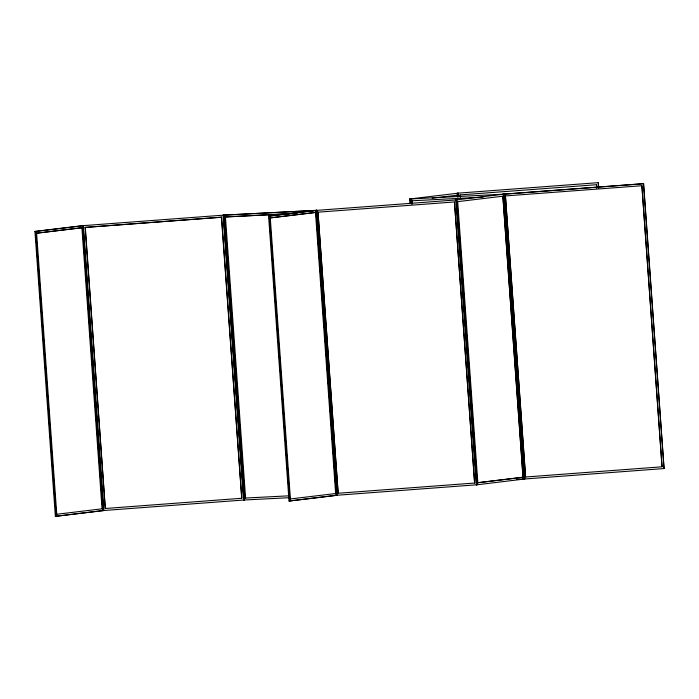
<?xml version="1.0" encoding="UTF-8"?>
<svg xmlns="http://www.w3.org/2000/svg" width="699" height="699" viewBox="0 0 699 699"><rect width="100%" height="100%" fill="white"/><g stroke="black" fill="none" stroke-linecap="round" stroke-linejoin="round"><path stroke-width="1.05" d="M34.95 231.474L83.303 225.655L103.723 510.523L55.37 516.343L34.95 231.474L83.129 225.655L103.723 510.523L55.37 516.343M82.805 227.629L35.719 233.3L82.805 227.629L102.954 508.706L55.868 514.368L55.474 508.942M83.129 225.655L223.339 215.161L316.892 210.364L337.311 495.233L289.028 501.043L268.608 216.174L316.717 210.355L316.874 212.531M410.182 203.322L409.867 198.979L458.221 193.16L458.448 196.419M268.608 216.174L316.892 210.364M269.377 218.001L316.394 212.339L269.377 218.001L269.919 225.594M432.122 198.193L457.723 195.135L457.88 197.301M477.347 484.739L524.731 478.99L504.311 194.121L456.028 199.931L476.456 484.8L456.028 199.931L456.928 199.87L477.347 484.739L476.456 484.8M457.268 208.258L456.796 201.749L503.813 196.096L502.922 196.148L523.07 477.225L476.945 482.826L523.962 477.164L523.07 477.225M288.975 491.476L289.526 499.069L336.542 493.415L335.642 493.468L315.494 212.4M289.028 501.043L337.136 495.233L336.507 486.53M289.543 497.688L243.584 500.03L223.164 215.161L316.717 210.355M410.357 203.33L410.042 198.979L410.767 198.918L411.073 203.269M289.403 495.792L244.86 498.072L224.711 216.996L297.145 213.265M411.65 204.073L411.414 200.814L412.13 200.753L412.366 204.012M502.695 194.235L643.63 183.688L664.05 468.557L523.114 479.112M244.86 498.072L245.576 498.011L225.436 216.935M103.548 510.523L244.484 499.968L224.064 215.1M458.273 196.419L458.046 193.151L598.327 182.657L598.72 188.092M460.204 197.083L460.047 194.916L596.596 184.702L596.832 187.952M410.042 198.979L503.595 194.182L643.63 183.688M85.129 227.411L221.609 217.206L241.758 498.273L105.278 508.488L85.129 227.411L221.609 217.206M505.421 195.938L641.9 185.724L662.049 466.801L525.569 477.006L505.421 195.938L525.569 477.006M316.769 221.295L315.992 210.425L456.202 199.931M317.993 212.181L454.472 201.967L474.621 483.044L338.141 493.249L317.993 212.181L338.141 493.249M476.622 484.8L336.411 495.294L335.791 486.591M456.823 195.196L457.723 195.135M409.867 198.979L410.767 198.918M504.311 194.121L503.42 194.173L504.119 203.959M456.796 201.749L457.696 201.696L477.845 482.764M524.731 478.99L516.578 479.444M102.954 508.706L102.054 508.767L81.905 227.691M337.311 495.233L336.411 495.294L315.992 210.425M55.868 514.368L56.759 514.307L36.61 233.239M289.526 499.069L290.417 499.007L270.268 217.939M411.414 200.814L483.123 197.144M224.711 216.996L289.902 213.667M292.077 213.553L296.42 213.326M330.592 495.565L337.136 495.233M598.327 182.657L598.545 188.092M596.596 184.702L596.658 187.952M458.046 193.151L457.321 193.221L457.557 196.48M460.047 194.916L460.379 197.092M641.9 185.724L662.049 466.801M454.472 201.967L474.621 483.044M664.05 468.557L643.456 183.68M241.758 498.273L221.434 217.197M105.278 508.488L85.304 227.42M503.595 194.182L524.014 479.051L521.734 449.693M504.276 206.135L504.818 213.745M504.975 215.921L505.526 223.531M505.674 225.707L506.225 233.317M506.382 235.493L506.924 243.103M507.081 245.279L507.544 251.806M507.78 255.065L508.252 261.592M508.409 263.759L508.951 271.378M509.108 273.545L509.65 281.155M509.807 283.331L510.357 290.941M510.506 293.117L511.056 300.727M511.214 302.903L511.755 310.513M511.913 312.689L512.454 320.299M512.612 322.475L513.162 330.085M513.319 332.261L513.861 339.871M514.018 342.047L514.56 349.657M514.717 351.833L515.268 359.443M515.416 361.619L515.967 369.229M516.124 371.405L516.666 379.015M516.823 381.191L517.365 388.801M517.522 390.977L518.073 398.587M518.221 400.763L518.772 408.373M518.929 410.549L519.471 418.159M519.628 420.335L520.17 427.945M520.327 430.121L520.877 437.731M521.035 439.907L521.576 447.517M502.852 196.41L523.035 478.02M457.504 211.517L457.967 218.027M458.203 221.286L458.666 227.795M458.902 231.054L459.365 237.564M459.601 240.823L460.064 247.332M460.3 250.583L460.763 257.101M460.999 260.351L461.471 266.861M461.698 270.12L462.17 276.629M462.397 279.888L462.869 286.398M463.105 289.657L463.568 296.166M463.804 299.417L464.267 305.935M464.503 309.185L464.966 315.703M465.202 318.954L465.665 325.463M465.901 328.722L466.364 335.232M466.6 338.491L467.072 345M467.299 348.259L467.771 354.769M467.998 358.019L468.391 363.445M468.706 367.788L469.09 373.214M469.405 377.556L469.789 382.982M470.104 387.325L470.488 392.751M470.803 397.093L471.187 402.519M471.502 406.862L471.895 412.288M472.201 416.621L472.594 422.047M472.9 426.39L473.293 431.816M473.599 436.159L473.992 441.585M474.306 445.927L474.77 452.436M475.005 455.696L475.469 462.205M475.704 465.455L476.168 471.974M476.403 475.224L476.867 481.742M317.023 214.707L317.495 221.233M317.73 224.493L318.194 231.019M318.429 234.279L318.893 240.806M319.128 244.065L319.6 250.592M319.836 253.851L320.299 260.377M320.535 263.637L320.998 270.163M321.156 272.339L321.706 279.95M321.855 282.116L322.326 288.643M322.562 291.902L323.025 298.429M323.261 301.688L323.724 308.215M323.96 311.474L324.432 318.001M324.668 321.26L325.131 327.787M325.367 331.046L325.83 337.573M326.066 340.832L326.538 347.359M326.765 350.618L327.237 357.145M327.473 360.404L327.936 366.931M328.172 370.19L328.635 376.717M328.871 379.976L329.343 386.503M329.57 389.762L330.042 396.289M330.278 399.548L330.741 406.075M330.977 409.334L331.448 415.861M331.676 419.12L332.147 425.647M332.383 428.906L332.846 435.425M333.082 438.692L333.545 445.211M333.781 448.478L334.253 454.997M334.48 458.264L334.952 464.783M335.109 466.958L335.651 474.569M335.808 476.744L336.359 484.355M316.927 223.47L317.477 231.081M317.626 233.256L318.176 240.867M318.333 243.042L318.875 250.653M319.032 252.828L319.574 260.439M319.731 262.614L320.282 270.225M320.439 272.4L320.981 280.011M321.138 282.186L321.601 288.704M321.758 290.88L322.309 298.49M322.457 300.666L323.008 308.276M323.165 310.452L323.707 318.062M323.864 320.238L324.406 327.848M324.563 330.024L325.114 337.634M325.271 339.81L325.813 347.42M325.97 349.596L326.512 357.206M326.669 359.382L327.219 366.992M327.368 369.168L327.918 376.778M328.076 378.954L328.617 386.564M328.775 388.74L329.316 396.35M329.474 398.526L330.024 406.136M330.181 408.312L330.723 415.922M330.88 418.098L331.422 425.708M331.579 427.884L332.13 435.494M332.278 437.67L332.829 445.28M332.986 447.447L333.528 455.066M333.685 457.233L334.227 464.852M334.384 467.019L334.935 474.63M335.092 476.805L335.634 484.416M269.499 216.113L289.919 500.982M270.076 227.76L270.618 235.362M270.775 237.529L271.317 245.131M271.474 247.297L272.025 254.89M272.173 257.066L272.724 264.659M272.872 266.835L273.423 274.427M273.58 276.594L274.122 284.196M274.279 286.363L274.821 293.964M274.978 296.131L275.52 303.733M275.677 305.9L276.219 313.493M276.376 315.668L276.918 323.261M277.075 325.437L277.625 333.03M277.774 335.197L278.324 342.798M278.473 344.965L279.023 352.567M279.181 354.734L279.722 362.335M279.88 364.502L280.421 372.095M280.579 374.271L281.12 381.864M281.278 384.039L281.819 391.632M281.977 393.799L284.624 430.698M284.781 432.873L285.323 440.466M285.48 442.642L286.022 450.235M286.179 452.402L286.721 460.003M286.878 462.17L287.42 469.772M287.577 471.939L288.119 479.531M288.276 481.707L288.827 489.3M223.339 215.161L243.759 500.03M82.403 225.716L102.823 510.585M35.841 231.413L56.27 516.281M35.876 235.467L36.418 243.06M36.575 245.235L40 292.986M40.149 295.153L40.699 302.754M40.857 304.921L41.398 312.514M41.556 314.69L42.097 322.283M42.255 324.458L42.796 332.051M42.954 334.218L43.495 341.82M43.653 343.987L44.194 351.588M44.352 353.755L44.823 360.265M44.972 362.44L45.522 370.033M45.68 372.2L46.221 379.802M46.379 381.969L46.92 389.57M47.078 391.737L47.619 399.339M47.777 401.506L48.318 409.098M48.476 411.274L49.017 418.867M49.175 421.043L49.716 428.636M49.874 430.802L50.424 438.404M50.573 440.571L51.123 448.173M51.28 450.339L51.822 457.941M51.979 460.108L52.521 467.701M52.678 469.877L53.22 477.469M53.377 479.645L53.919 487.238M54.076 489.405L54.618 497.006M54.775 499.173L55.326 506.775"/></g></svg>
